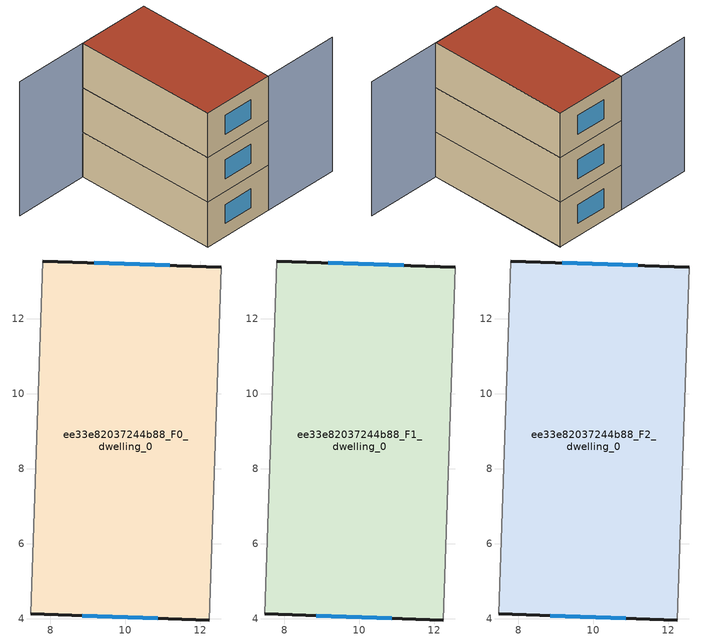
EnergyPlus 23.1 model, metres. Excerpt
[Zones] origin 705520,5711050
ee33e82037244b88_F0_dwelling_0
 floor ground (EU_floor_Construction): 12.56,13.38 12.24,3.96 7.47,4.12 7.79,13.55 z0
 wall outside (EU_wall_Construction): 7.47,4.12 12.24,3.96 / 12.56,13.38 7.79,13.55 z0:3
 wall adiabatic (EU_wall_Construction): 7.79,13.55 7.47,4.12 / 12.24,3.96 12.56,13.38 z0:3
 window (EU_Window_Construction): 8.85,4.08 10.86,4.01 / 11.19,13.43 9.17,13.5 z0.87:2.13
ee33e82037244b88_F1_dwelling_0
 floor to ee33e82037244b88_F0_dwelling_0 (EU_floor_Construction): 12.56,13.38 12.24,3.96 7.47,4.12 7.79,13.55 z3
 wall outside (EU_wall_Construction): 7.47,4.12 12.24,3.96 / 12.56,13.38 7.79,13.55 z3:6
 wall adiabatic (EU_wall_Construction): 7.79,13.55 7.47,4.12 / 12.24,3.96 12.56,13.38 z3:6
 window (EU_Window_Construction): 8.85,4.08 10.86,4.01 / 11.19,13.43 9.17,13.5 z3.87:5.13
ee33e82037244b88_F2_dwelling_0
 floor to ee33e82037244b88_F1_dwelling_0 (EU_floor_Construction): 12.56,13.38 12.24,3.96 7.47,4.12 7.79,13.55 z6
 wall outside (EU_wall_Construction): 7.47,4.12 12.24,3.96 / 12.56,13.38 7.79,13.55 z6:9
 wall adiabatic (EU_wall_Construction): 7.79,13.55 7.47,4.12 / 12.24,3.96 12.56,13.38 z6:9
 window (EU_Window_Construction): 8.85,4.08 10.86,4.01 / 11.19,13.43 9.17,13.5 z6.87:8.13
 roof outside (EU_roof_Construction): 12.24,3.96 12.56,13.38 7.79,13.55 7.47,4.12 z9
shading: 17.26,3.79 12.24,3.96 / 12.24,3.96 12.57,13.38 / 2.82,13.72 7.79,13.55 / 7.79,13.55 7.47,4.12 z0:9
[Building]
EU S2 Campaign: North Axis=0; Terrain=City; Solar Distribution=FullExterior
[Site:Location]
London: Latitude=51.5; Longitude=-0.5; Time Zone=0; Elevation=25
[SizingPeriod:WeatherFileDays]
AnnualSizingPeriod: Begin Month=1; Begin Day of Month=1; End Month=12; End Day of Month=31; Day of Week for Start Day=Monday; Use Weather File Daylight Saving Period=No; Use Weather File Rain and Snow Indicators=No
[MATERIAL]
EU_InternalMass_Material: Roughness=MediumRough; Thickness=0.1; Conductivity=1; Density=1800; Specific Heat=900; Thermal Absorptance=0.9; Solar Absorptance=0.7; Visible Absorptance=0.7
[MATERIAL:NOMASS] Roughness=MediumRough; Thermal Absorptance=0.9; Solar Absorptance=0.7; Visible Absorptance=0.7
Name | Thermal Resistance
EU_wall_NoMass | 0.724719
EU_roof_NoMass | 2.98947
EU_floor_NoMass | 2.39157
[WINDOWMATERIAL:SIMPLEGLAZINGSYSTEM]
EU_Window_SimpleGlazing: UFactor=2.63425; Solar Heat Gain Coefficient=0.76; Visible Transmittance=0.76
[CONSTRUCTION]
EU_wall_Construction: EU_wall_NoMass
EU_roof_Construction: EU_roof_NoMass
EU_floor_Construction: EU_floor_NoMass
EU_Window_Construction: EU_Window_SimpleGlazing
EU_InternalMass_Construction: EU_InternalMass_Material
[ZONE] Type=1; Multiplier=1; Ceiling Height=autocalculate; Volume=134.987; Floor Area=autocalculate; Part of Total Floor Area=Yes
ee33e82037244b88_F0_dwelling_0; ee33e82037244b88_F1_dwelling_0; ee33e82037244b88_F2_dwelling_0
[INTERNALMASS] Construction=EU_InternalMass_Construction; Surface Area=44.9957
Name | Zone or ZoneList
ee33e82037244b88_F0_dwelling_0_EU_InternalMass | ee33e82037244b88_F0_dwelling_0
ee33e82037244b88_F1_dwelling_0_EU_InternalMass | ee33e82037244b88_F1_dwelling_0
ee33e82037244b88_F2_dwelling_0_EU_InternalMass | ee33e82037244b88_F2_dwelling_0
[OTHEREQUIPMENT] Fuel Type=Electricity; Design Level Calculation Method=Watts/Area; Power per Zone Floor Area=1; Fraction Latent=0; Fraction Radiant=0; Fraction Lost=0; Carbon Dioxide Generation Rate=0; EndUse Subcategory=EU_Step8_InternalGains
Name | Zone or ZoneList or Space or SpaceList | Schedule
EU_Step8_InternalGain_ee33e82037244b88_F0_dwelling_0_f000 | ee33e82037244b88_F0_dwelling_0 | EU_Step8_GainSchedule_ee33e82037244b88_F0_dwelling_0_f000
EU_Step8_InternalGain_ee33e82037244b88_F1_dwelling_0_f000 | ee33e82037244b88_F1_dwelling_0 | EU_Step8_GainSchedule_ee33e82037244b88_F1_dwelling_0_f000
EU_Step8_InternalGain_ee33e82037244b88_F2_dwelling_0_f000 | ee33e82037244b88_F2_dwelling_0 | EU_Step8_GainSchedule_ee33e82037244b88_F2_dwelling_0_f000
[ZONEVENTILATION:DESIGNFLOWRATE] Schedule=EU_AlwaysOn; Design Flow Rate Calculation Method=AirChanges/Hour; Air Changes per Hour=0.418135; Ventilation Type=Natural; Fan Pressure Rise=0; Fan Total Efficiency=1; Constant Term Coefficient=1; Temperature Term Coefficient=0; Velocity Term Coefficient=0; Velocity Squared Term Coefficient=0; Minimum Indoor Temperature=-100; Maximum Indoor Temperature=100; Delta Temperature=-100; Minimum Outdoor Temperature=-100; Maximum Outdoor Temperature=100; Maximum Wind Speed=40
Name | Zone or ZoneList or Space or SpaceList
EU_ConstantAir_ee33e82037244b88_F0_dwelling_0 | ee33e82037244b88_F0_dwelling_0
EU_ConstantAir_ee33e82037244b88_F1_dwelling_0 | ee33e82037244b88_F1_dwelling_0
EU_ConstantAir_ee33e82037244b88_F2_dwelling_0 | ee33e82037244b88_F2_dwelling_0
[HVACTEMPLATE:THERMOSTAT] Constant Heating Setpoint=20; Constant Cooling Setpoint=50
EU_HeatOnly_ee33e82037244b88_F0_dwelling_0; EU_HeatOnly_ee33e82037244b88_F1_dwelling_0; EU_HeatOnly_ee33e82037244b88_F2_dwelling_0
[HVACTEMPLATE:ZONE:IDEALLOADSAIRSYSTEM] System Availability Schedule=EU_AlwaysOn; Maximum Heating Supply Air Temperature=50; Minimum Cooling Supply Air Temperature=13; Maximum Heating Supply Air Humidity Ratio=0.0156; Minimum Cooling Supply Air Humidity Ratio=0.0077; Heating Limit=NoLimit; Cooling Limit=NoLimit; Heating Availability Schedule=EU_AlwaysOn; Cooling Availability Schedule=EU_CoolingOff; Dehumidification Control Type=ConstantSensibleHeatRatio; Cooling Sensible Heat Ratio=0.7; Dehumidification Setpoint=60; Humidification Control Type=None; Humidification Setpoint=30; Outdoor Air Method=None; Outdoor Air Flow Rate per Person=0.00944; Outdoor Air Flow Rate per Zone Floor Area=0; Outdoor Air Flow Rate per Zone=0; Demand Controlled Ventilation Type=None; Outdoor Air Economizer Type=NoEconomizer; Heat Recovery Type=None; Sensible Heat Recovery Effectiveness=0.7; Latent Heat Recovery Effectiveness=0.65
Name | Template Thermostat
ee33e82037244b88_F0_dwelling_0 | EU_HeatOnly_ee33e82037244b88_F0_dwelling_0
ee33e82037244b88_F1_dwelling_0 | EU_HeatOnly_ee33e82037244b88_F1_dwelling_0
ee33e82037244b88_F2_dwelling_0 | EU_HeatOnly_ee33e82037244b88_F2_dwelling_0
[SIZING:ZONE] Zone Cooling Design Supply Air Temperature Input Method=SupplyAirTemperature; Zone Cooling Design Supply Air Temperature=13; Zone Heating Design Supply Air Temperature Input Method=SupplyAirTemperature; Zone Heating Design Supply Air Temperature=50; Zone Cooling Design Supply Air Humidity Ratio=0.008; Zone Heating Design Supply Air Humidity Ratio=0.008; Cooling Design Air Flow Method=DesignDay; Cooling Design Air Flow Rate=0; Cooling Minimum Air Flow per Zone Floor Area=0.000762; Cooling Minimum Air Flow=0; Cooling Minimum Air Flow Fraction=0.2; Heating Design Air Flow Method=DesignDay; Heating Design Air Flow Rate=0; Heating Maximum Air Flow per Zone Floor Area=0.002032; Heating Maximum Air Flow=0.141576; Heating Maximum Air Flow Fraction=0.3; Account for Dedicated Outdoor Air System=No; Dedicated Outdoor Air System Control Strategy=NeutralSupplyAir; Dedicated Outdoor Air Low Setpoint Temperature for Design=autosize; Dedicated Outdoor Air High Setpoint Temperature for Design=autosize; Zone Load Sizing Method=Sensible Load Only No Latent Load; Zone Latent Cooling Design Supply Air Humidity Ratio Input Method=HumidityRatioDifference; Zone Cooling Design Supply Air Humidity Ratio Difference=0.005; Zone Latent Heating Design Supply Air Humidity Ratio Input Method=HumidityRatioDifference; Zone Humidification Design Supply Air Humidity Ratio Difference=0.005
ee33e82037244b88_F0_dwelling_0; ee33e82037244b88_F1_dwelling_0; ee33e82037244b88_F2_dwelling_0
[SCHEDULE:CONSTANT]
Name | Hourly Value
EU_AlwaysOn | 1
EU_CoolingOff | 0
[SCHEDULE:FILE] Column Number=1; Rows to Skip at Top=0; Number of Hours of Data=8760; Column Separator=Comma; Interpolate to Timestep=No; Minutes per Item=60; Adjust Schedule for Daylight Savings=Yes
Name | File
EU_Step8_GainSchedule_ee33e82037244b88_F0_dwelling_0_f000 | ../../schedules/ee33e82037244b88/ee33e82037244b88_F0_dwelling_0_f000_gain.csv
EU_Step8_GainSchedule_ee33e82037244b88_F1_dwelling_0_f000 | ../../schedules/ee33e82037244b88/ee33e82037244b88_F1_dwelling_0_f000_gain.csv
EU_Step8_GainSchedule_ee33e82037244b88_F2_dwelling_0_f000 | ../../schedules/ee33e82037244b88/ee33e82037244b88_F2_dwelling_0_f000_gain.csv
